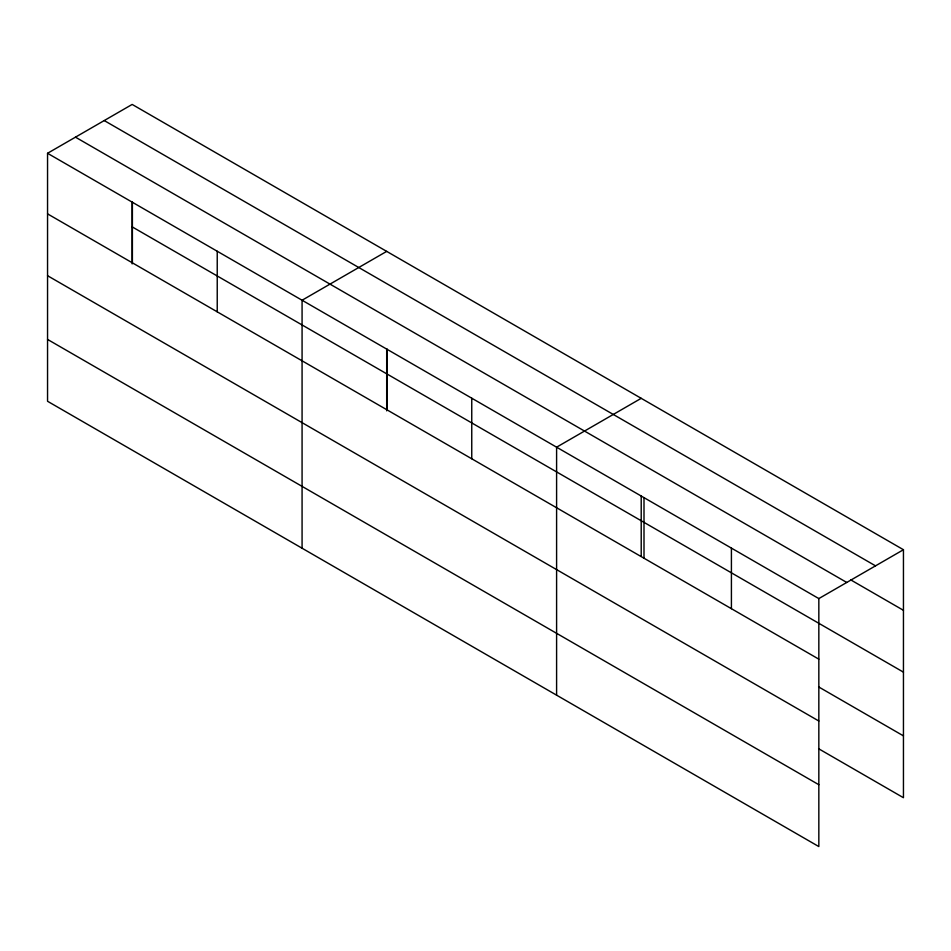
<?xml version="1.0" encoding="UTF-8"?>
<svg xmlns="http://www.w3.org/2000/svg" width="951" height="951" viewBox="0 0 951 951"><rect width="100%" height="100%" fill="white"/><g stroke="black" fill="none" stroke-linecap="round" stroke-linejoin="round"><path stroke-width="1.43" d="M132.165 263.902L132.165 201.826M818.835 721.013L818.835 598.583L47.55 153.289L47.55 401.274L818.835 846.568L818.835 721.013L47.55 275.707M818.609 748.722L903.45 797.711L903.45 549.726L132.165 104.432L47.55 153.289M386.688 251.385L302.073 300.243L302.073 548.216M641.212 398.326L556.597 447.184L556.597 695.169M818.835 598.583L903.45 549.726M104.241 120.563L875.526 565.857M850.741 579.884L903.45 610.316M75.474 137.17L846.759 582.464M132.165 226.861L903.45 672.155M47.55 213.868L818.835 659.162M818.609 686.884L903.45 735.872M47.55 339.424L818.835 784.718M731.414 548.121L731.414 608.699M644.005 497.646L644.005 558.237M641.212 495.721L641.212 556.311M471.755 398.207L471.755 458.786M386.914 349.219L386.914 409.798M386.688 348.779L386.688 410.844M217.232 251.254L217.232 311.833M132.391 202.278L132.391 262.856"/></g></svg>
